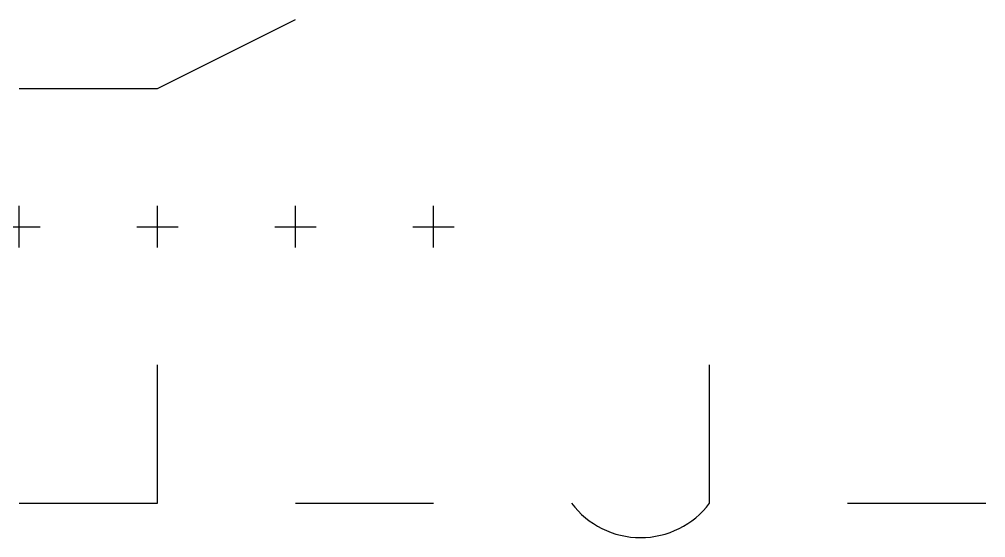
# Model space of a CAD drawing. Header units: metres. Extents: x 452345.1 to 452415.1, y 4412343 to 4412380.5.
import ezdxf

# ---------------------------------------------------------------- set-up
doc = ezdxf.new("R2010")
doc.units = ezdxf.units.M
doc.header["$PDMODE"] = 2
doc.header["$PDSIZE"] = 1.5
doc.layers.add('Nokta', color=151, linetype='Continuous', lineweight=25, true_color=0x7fb2e5)
doc.layers.add('Yol', color=43, linetype='Continuous', lineweight=25, true_color=0xe5a84d)

msp = doc.modelspace()

# ---------------------------------------------------------------- linework, layer by layer
at = {"layer": 'Nokta'}
for p in [(452345.125, 4412365.5, 850.5), (452355.125, 4412365.5), (452365.125, 4412365.5), (452375.125, 4412365.5)]:
    msp.add_point(p, dxfattribs=at)
at = {"layer": 'Yol', "flags": 128}
msp.add_lwpolyline([(452345.125, 4412375.5), (452355.125, 4412375.5), (452365.125, 4412380.5)], dxfattribs=at)
at = {"layer": 'Yol', "color": 13, "true_color": 0xe5484d, "flags": 128}
for points in [[(452345.125, 4412345.5), (452355.125, 4412345.5), (452355.125, 4412355.5)], [(452365.125, 4412345.5), (452375.125, 4412345.5)]]:
    msp.add_lwpolyline(points, dxfattribs=at)
msp.add_lwpolyline([(452385.125, 4412345.5, 0.5), (452395.125, 4412345.5), (452395.125, 4412355.5)], format="xyb", dxfattribs=at)
at = {"layer": 'Yol', "color": 13, "true_color": 0xe5484d}
msp.add_polyline3d([(452405.125, 4412345.5, 100.5), (452415.125, 4412345.5, 101.25)], dxfattribs=at)

doc.saveas('drawing.dxf')
